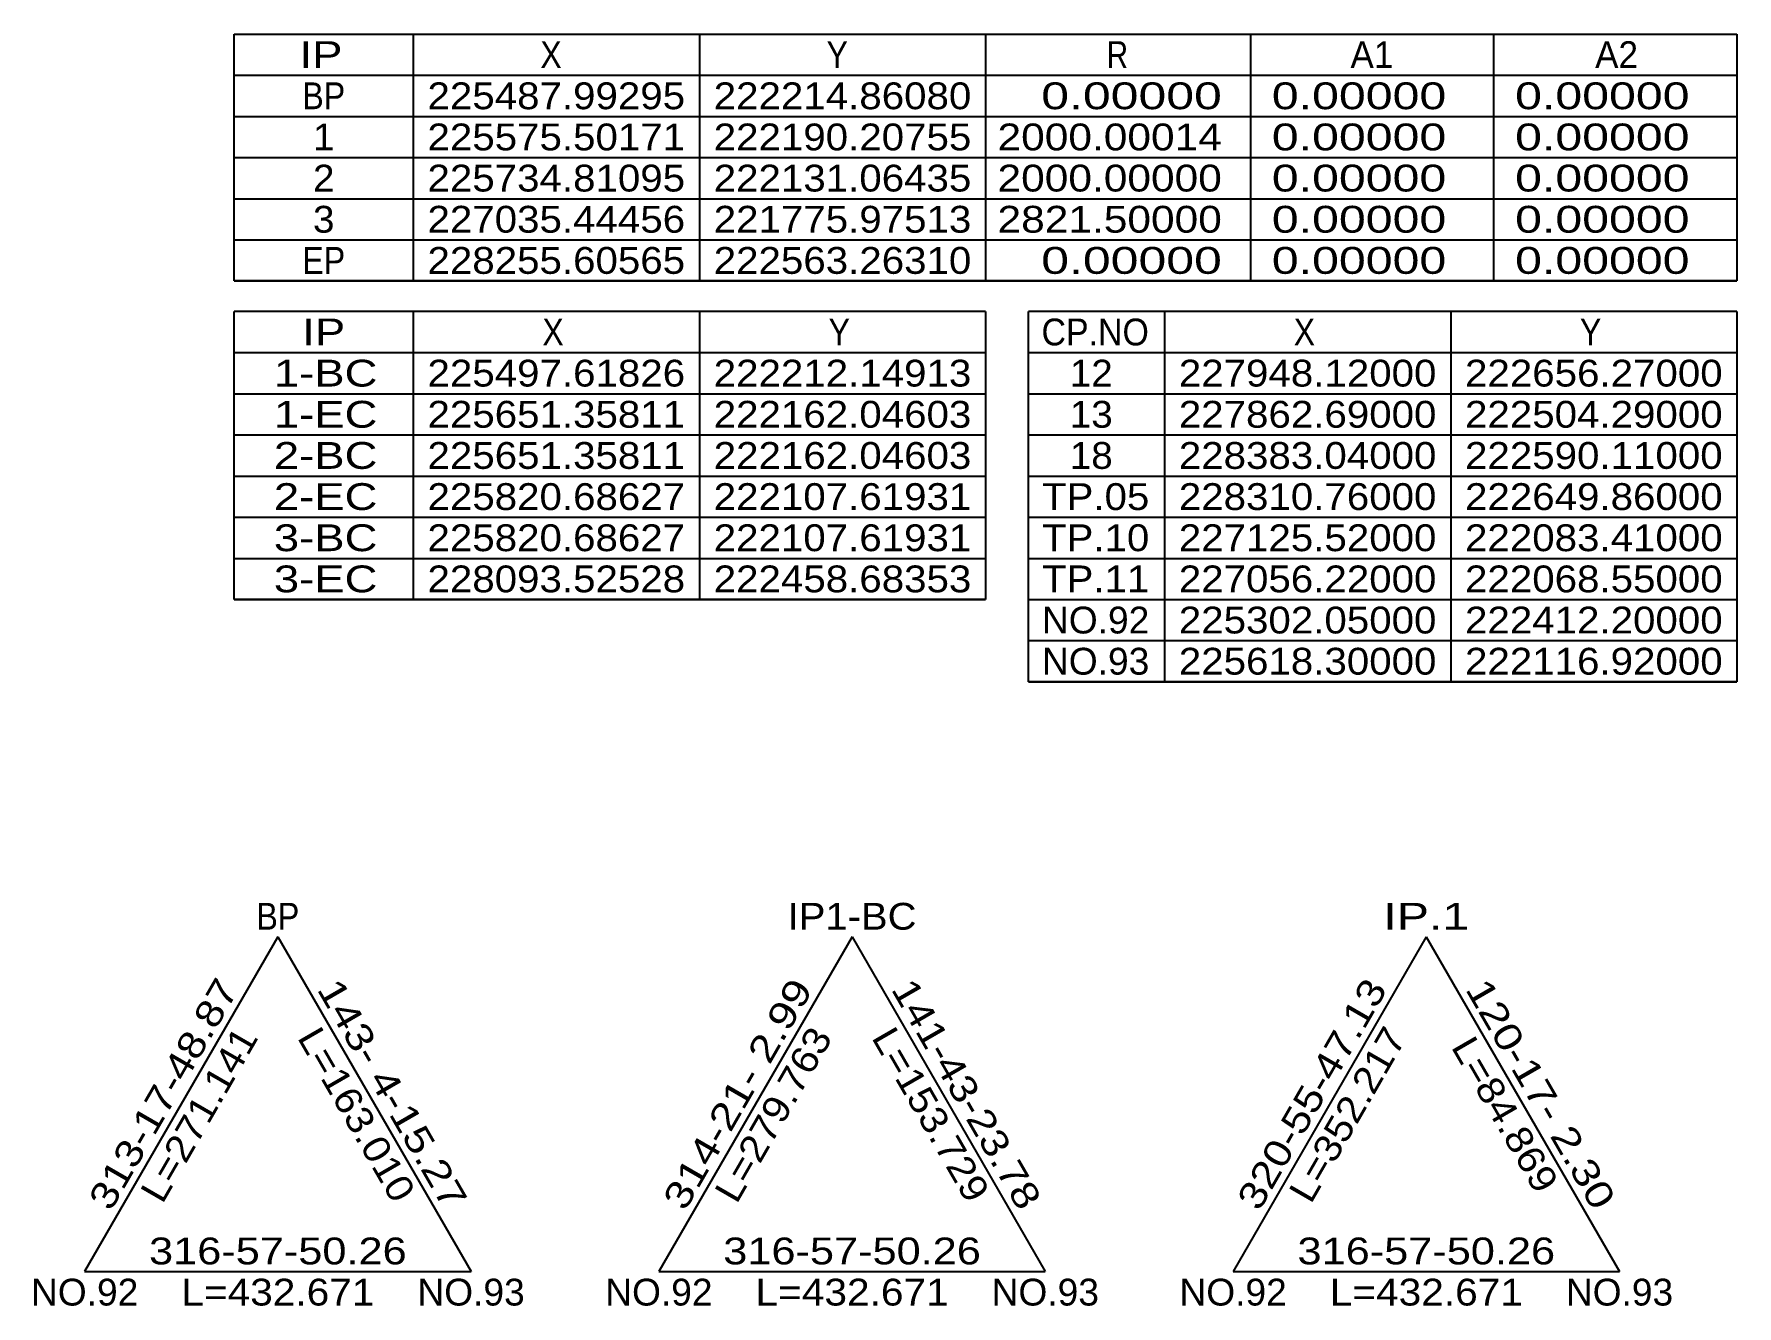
# Model space of a CAD drawing. Extents: x 224102 to 224943, y 224653 to 225247.
# Drawn here: x 224517.4 to 224707.7, y 224829 to 224971.2 of the extents above; entities that cross this region are included whole.
import ezdxf
from ezdxf.enums import TextEntityAlignment as Align

# ---------------------------------------------------------------- set-up
doc = ezdxf.new("R2010")
doc.units = 0
doc.header["$LTSCALE"] = 10
doc.header["$MEASUREMENT"] = 0
for name, color, linetype in [('CA-LEAL', 1, 'CONTINUOUS'), ('CA-LEAT', 3, 'CONTINUOUS'), ('CA-TABL-LIN1', 4, 'CONTINUOUS'), ('CA-TABL-LIN2', 1, 'CONTINUOUS'), ('CA-TABL-TEX1', 6, 'CONTINUOUS'), ('CA-TABL-TEX2', 3, 'CONTINUOUS'), ('CV-TABL-LIN1', 4, 'CONTINUOUS'), ('CV-TABL-LIN2', 1, 'CONTINUOUS'), ('CV-TABL-TEX1', 6, 'CONTINUOUS'), ('CV-TABL-TEX2', 3, 'CONTINUOUS')]:
    doc.layers.add(name, color=color, linetype=linetype)
doc.styles.get("Standard").update_dxf_attribs({"font": 'Dotum.ttf'})

msp = doc.modelspace()

# ---------------------------------------------------------------- linework, layer by layer
at = {"layer": 'CA-LEAL', "linetype": 'Continuous'}
for p, q in [((224544.62, 224870.3), (224523.02, 224832.89)), ((224544.62, 224870.3), (224566.22, 224832.89)), ((224608.82, 224870.3), (224587.22, 224832.89)), ((224608.82, 224870.3), (224630.42, 224832.89)), ((224673.02, 224870.3), (224651.42, 224832.89)), ((224673.02, 224870.3), (224694.62, 224832.89)), ((224523.02, 224832.89), (224566.22, 224832.89)), ((224587.22, 224832.89), (224630.42, 224832.89)), ((224651.42, 224832.89), (224694.62, 224832.89))]:
    msp.add_line(p, q, dxfattribs=at)
at = {"layer": 'CA-TABL-LIN1'}
for p, q in [((224539.75, 224943.61), (224539.75, 224971.21)), ((224539.75, 224971.21), (224707.75, 224971.21)), ((224559.75, 224971.21), (224559.75, 224943.61)), ((224707.75, 224971.21), (224707.75, 224943.61)), ((224539.75, 224966.61), (224707.75, 224966.61)), ((224539.75, 224943.61), (224707.75, 224943.61)), ((224707.75, 224943.61), (224539.75, 224943.61)), ((224623.75, 224940.21), (224539.75, 224940.21)), ((224539.75, 224908.01), (224539.75, 224940.21)), ((224559.75, 224940.21), (224559.75, 224908.01)), ((224623.75, 224940.21), (224623.75, 224908.01)), ((224539.75, 224935.61), (224623.75, 224935.61)), ((224539.75, 224908.01), (224623.75, 224908.01)), ((224623.75, 224908.01), (224539.75, 224908.01))]:
    msp.add_line(p, q, dxfattribs=at)
at = {"layer": 'CA-TABL-LIN2'}
for p, q in [((224591.75, 224971.21), (224591.75, 224943.61)), ((224623.75, 224971.21), (224623.75, 224943.61)), ((224653.35, 224971.21), (224653.35, 224943.61)), ((224680.55, 224971.21), (224680.55, 224943.61)), ((224539.75, 224962.01), (224707.75, 224962.01)), ((224539.75, 224957.41), (224707.75, 224957.41)), ((224539.75, 224952.81), (224707.75, 224952.81)), ((224539.75, 224948.21), (224707.75, 224948.21)), ((224591.75, 224940.21), (224591.75, 224908.01)), ((224539.75, 224931.01), (224623.75, 224931.01)), ((224539.75, 224926.41), (224623.75, 224926.41)), ((224539.75, 224921.81), (224623.75, 224921.81)), ((224539.75, 224917.21), (224623.75, 224917.21)), ((224539.75, 224912.61), (224623.75, 224912.61))]:
    msp.add_line(p, q, dxfattribs=at)
at = {"layer": 'CV-TABL-LIN1'}
for p, q in [((224707.75, 224940.21), (224628.55, 224940.21)), ((224628.55, 224898.81), (224628.55, 224940.21)), ((224643.75, 224940.21), (224643.75, 224898.81)), ((224707.75, 224940.21), (224707.75, 224898.81)), ((224628.55, 224935.61), (224707.75, 224935.61)), ((224628.55, 224898.81), (224707.75, 224898.81)), ((224707.75, 224898.81), (224628.55, 224898.81))]:
    msp.add_line(p, q, dxfattribs=at)
at = {"layer": 'CV-TABL-LIN2'}
for p, q in [((224675.75, 224940.21), (224675.75, 224898.81)), ((224628.55, 224931.01), (224707.75, 224931.01)), ((224628.55, 224926.41), (224707.75, 224926.41)), ((224628.55, 224921.81), (224707.75, 224921.81)), ((224628.55, 224917.21), (224707.75, 224917.21)), ((224628.55, 224912.61), (224707.75, 224912.61)), ((224628.55, 224908.01), (224707.75, 224908.01)), ((224628.55, 224903.41), (224707.75, 224903.41))]:
    msp.add_line(p, q, dxfattribs=at)

# ---------------------------------------------------------------- texts
at = {"layer": 'CA-LEAT'}
for s, width, p, p2 in [('BP', 0.870901, (224542.22, 224871.1), (224547.02, 224871.1)), ('IP1-BC', 0.994546, (224601.62, 224871.1), (224616.02, 224871.1)), ('IP.1', 1.239306, (224668.22, 224871.1), (224677.82, 224871.1)), ('316-57-50.26', 1.015822, (224530.22, 224833.69), (224559.02, 224833.69)), ('316-57-50.26', 1.015822, (224594.42, 224833.69), (224623.22, 224833.69)), ('316-57-50.26', 1.015822, (224658.62, 224833.69), (224687.42, 224833.69)), ('NO.92', 0.963399, (224517.02, 224829.09), (224529.02, 224829.09)), ('L=432.671', 1.036811, (224533.82, 224829.09), (224555.42, 224829.09)), ('NO.93', 0.963399, (224560.22, 224829.09), (224572.22, 224829.09)), ('NO.92', 0.963399, (224581.22, 224829.09), (224593.22, 224829.09)), ('L=432.671', 1.036811, (224598.02, 224829.09), (224619.62, 224829.09)), ('NO.93', 0.963399, (224624.42, 224829.09), (224636.42, 224829.09)), ('NO.92', 0.963399, (224645.42, 224829.09), (224657.42, 224829.09)), ('L=432.671', 1.036811, (224662.22, 224829.09), (224683.82, 224829.09)), ('NO.93', 0.963399, (224688.62, 224829.09), (224700.62, 224829.09))]:
    msp.add_text(s, height=3, dxfattribs=dict(at, width=width)).set_placement(p, p2, align=Align.FIT)
for s, rotation, width, p, p2 in [('313-17-48.87', 60, 1.015822, (224525.93, 224839.52), (224540.33, 224864.47)), ('143- 4-15.27', 300, 1.054426, (224548.92, 224864.47), (224563.32, 224839.52)), ('314-21- 2.99', 60, 1.054426, (224590.13, 224839.52), (224604.53, 224864.47)), ('141-43-23.78', 300, 1.015822, (224613.12, 224864.47), (224627.52, 224839.52)), ('320-55-47.13', 60, 1.015822, (224654.33, 224839.52), (224668.73, 224864.47)), ('120-17- 2.30', 300, 1.054426, (224677.32, 224864.47), (224691.72, 224839.52)), ('L=271.141', 60, 1.036811, (224531.71, 224840.34), (224542.51, 224859.05)), ('L=163.010', 300, 1.036811, (224546.73, 224859.05), (224557.53, 224840.34)), ('L=279.763', 60, 1.036811, (224595.91, 224840.34), (224606.71, 224859.05)), ('L=153.729', 300, 1.036811, (224610.93, 224859.05), (224621.73, 224840.34)), ('L=352.217', 60, 1.036811, (224660.11, 224840.34), (224670.91, 224859.05)), ('L=84.869', 300, 1.043309, (224675.73, 224858.01), (224685.33, 224841.38))]:
    msp.add_text(s, height=3, rotation=rotation, dxfattribs=dict(at, width=width)).set_placement(p, p2, align=Align.FIT)
at = {"layer": 'CA-TABL-TEX1'}
for s, width, p, p2 in [('IP', 1.278959, (224547.04, 224967.41), (224551.84, 224967.41)), ('X', 0.954045, (224573.96, 224967.41), (224576.36, 224967.41)), ('Y', 0.957143, (224605.96, 224967.41), (224608.36, 224967.41)), ('R', 0.861988, (224637.28, 224967.41), (224639.68, 224967.41)), ('A1', 0.92125, (224664.54, 224967.41), (224669.34, 224967.41)), ('A2', 0.92125, (224691.89, 224967.41), (224696.69, 224967.41)), ('X', 0.954045, (224574.19, 224936.41), (224576.59, 224936.41)), ('Y', 0.957143, (224606.19, 224936.41), (224608.59, 224936.41))]:
    msp.add_text(s, height=3, rotation=0, dxfattribs=dict(at, width=width)).set_placement(p, p2, align=Align.FIT)
for s, width, p, p2 in [('BP', 0.870901, (224547.35, 224962.81), (224552.15, 224962.81)), ('1', 0.987605, (224548.55, 224958.21), (224550.95, 224958.21)), ('2', 0.987605, (224548.55, 224953.61), (224550.95, 224953.61)), ('3', 0.987605, (224548.55, 224949.01), (224550.95, 224949.01)), ('EP', 0.905684, (224547.35, 224944.41), (224552.15, 224944.41)), ('IP', 1.278959, (224547.35, 224936.41), (224552.15, 224936.41)), ('  1-BC', 1.065863, (224541.35, 224931.81), (224555.75, 224931.81)), ('  1-EC', 1.082828, (224541.35, 224927.21), (224555.75, 224927.21)), ('  2-BC', 1.065863, (224541.35, 224922.61), (224555.75, 224922.61)), ('  2-EC', 1.082828, (224541.35, 224918.01), (224555.75, 224918.01)), ('  3-BC', 1.065863, (224541.35, 224913.41), (224555.75, 224913.41)), ('  3-EC', 1.082828, (224541.35, 224908.81), (224555.75, 224908.81))]:
    msp.add_text(s, height=3, dxfattribs=dict(at, width=width)).set_placement(p, p2, align=Align.FIT)
at = {"layer": 'CA-TABL-TEX2'}
for s, width, p, p2 in [('225487.99295', 1.017868, (224561.35, 224962.81), (224590.15, 224962.81)), ('222214.86080', 1.017868, (224593.35, 224962.81), (224622.15, 224962.81)), ('    0.00000', 1.215898, (224623.76, 224962.81), (224650.16, 224962.81)), ('   0.00000', 1.18109, (224651.25, 224962.81), (224675.25, 224962.81)), ('   0.00000', 1.18109, (224678.45, 224962.81), (224702.45, 224962.81)), ('225575.50171', 1.017868, (224561.35, 224958.21), (224590.15, 224958.21)), ('222190.20755', 1.017868, (224593.35, 224958.21), (224622.15, 224958.21)), (' 2000.00014', 1.063387, (224623.76, 224958.21), (224650.16, 224958.21)), ('   0.00000', 1.18109, (224651.25, 224958.21), (224675.25, 224958.21)), ('   0.00000', 1.18109, (224678.45, 224958.21), (224702.45, 224958.21)), ('225734.81095', 1.017868, (224561.35, 224953.61), (224590.15, 224953.61)), ('222131.06435', 1.017868, (224593.35, 224953.61), (224622.15, 224953.61)), (' 2000.00000', 1.063387, (224623.76, 224953.61), (224650.16, 224953.61)), ('   0.00000', 1.18109, (224651.25, 224953.61), (224675.25, 224953.61)), ('   0.00000', 1.18109, (224678.45, 224953.61), (224702.45, 224953.61)), ('227035.44456', 1.017868, (224561.35, 224949.01), (224590.15, 224949.01)), ('221775.97513', 1.017868, (224593.35, 224949.01), (224622.15, 224949.01)), (' 2821.50000', 1.063387, (224623.76, 224949.01), (224650.16, 224949.01)), ('   0.00000', 1.18109, (224651.25, 224949.01), (224675.25, 224949.01)), ('   0.00000', 1.18109, (224678.45, 224949.01), (224702.45, 224949.01)), ('228255.60565', 1.017868, (224561.35, 224944.41), (224590.15, 224944.41)), ('222563.26310', 1.017868, (224593.35, 224944.41), (224622.15, 224944.41)), ('    0.00000', 1.215898, (224623.76, 224944.41), (224650.16, 224944.41)), ('   0.00000', 1.18109, (224651.25, 224944.41), (224675.25, 224944.41)), ('   0.00000', 1.18109, (224678.45, 224944.41), (224702.45, 224944.41)), ('225497.61826', 1.017868, (224561.35, 224931.81), (224590.15, 224931.81)), ('222212.14913', 1.017868, (224593.35, 224931.81), (224622.15, 224931.81)), ('225651.35811', 1.017868, (224561.35, 224927.21), (224590.15, 224927.21)), ('222162.04603', 1.017868, (224593.35, 224927.21), (224622.15, 224927.21)), ('225651.35811', 1.017868, (224561.35, 224922.61), (224590.15, 224922.61)), ('222162.04603', 1.017868, (224593.35, 224922.61), (224622.15, 224922.61)), ('225820.68627', 1.017868, (224561.35, 224918.01), (224590.15, 224918.01)), ('222107.61931', 1.017868, (224593.35, 224918.01), (224622.15, 224918.01)), ('225820.68627', 1.017868, (224561.35, 224913.41), (224590.15, 224913.41)), ('222107.61931', 1.017868, (224593.35, 224913.41), (224622.15, 224913.41)), ('228093.52528', 1.017868, (224561.35, 224908.81), (224590.15, 224908.81)), ('222458.68353', 1.017868, (224593.35, 224908.81), (224622.15, 224908.81))]:
    msp.add_text(s, height=3, dxfattribs=dict(at, width=width)).set_placement(p, p2, align=Align.FIT)
at = {"layer": 'CV-TABL-TEX1'}
for s, width, p, p2 in [('CP.NO', 0.90374, (224630, 224936.41), (224642, 224936.41)), ('X', 0.954045, (224658.19, 224936.41), (224660.59, 224936.41)), ('Y', 0.957143, (224690.19, 224936.41), (224692.59, 224936.41)), ('12', 0.987605, (224633.16, 224931.81), (224637.96, 224931.81)), ('13', 0.987605, (224633.16, 224927.21), (224637.96, 224927.21)), ('18', 0.987605, (224633.16, 224922.61), (224637.96, 224922.61)), ('TP.05', 1.040593, (224630.05, 224918.01), (224642.05, 224918.01)), ('TP.10', 1.040593, (224630.05, 224913.41), (224642.05, 224913.41)), ('TP.11', 1.040593, (224630.05, 224908.81), (224642.05, 224908.81)), ('NO.92', 0.963399, (224630.05, 224904.21), (224642.05, 224904.21)), ('NO.93', 0.963399, (224630.05, 224899.61), (224642.05, 224899.61))]:
    msp.add_text(s, height=3, rotation=0, dxfattribs=dict(at, width=width)).set_placement(p, p2, align=Align.FIT)
at = {"layer": 'CV-TABL-TEX2', "width": 1.017868}
for s, p, p2 in [('227948.12000', (224645.35, 224931.81), (224674.15, 224931.81)), ('222656.27000', (224677.35, 224931.81), (224706.15, 224931.81)), ('227862.69000', (224645.35, 224927.21), (224674.15, 224927.21)), ('222504.29000', (224677.35, 224927.21), (224706.15, 224927.21)), ('228383.04000', (224645.35, 224922.61), (224674.15, 224922.61)), ('222590.11000', (224677.35, 224922.61), (224706.15, 224922.61)), ('228310.76000', (224645.35, 224918.01), (224674.15, 224918.01)), ('222649.86000', (224677.35, 224918.01), (224706.15, 224918.01)), ('227125.52000', (224645.35, 224913.41), (224674.15, 224913.41)), ('222083.41000', (224677.35, 224913.41), (224706.15, 224913.41)), ('227056.22000', (224645.35, 224908.81), (224674.15, 224908.81)), ('222068.55000', (224677.35, 224908.81), (224706.15, 224908.81)), ('225302.05000', (224645.35, 224904.21), (224674.15, 224904.21)), ('222412.20000', (224677.35, 224904.21), (224706.15, 224904.21)), ('225618.30000', (224645.35, 224899.61), (224674.15, 224899.61)), ('222116.92000', (224677.35, 224899.61), (224706.15, 224899.61))]:
    msp.add_text(s, height=3, dxfattribs=at).set_placement(p, p2, align=Align.FIT)

doc.saveas('drawing.dxf')
